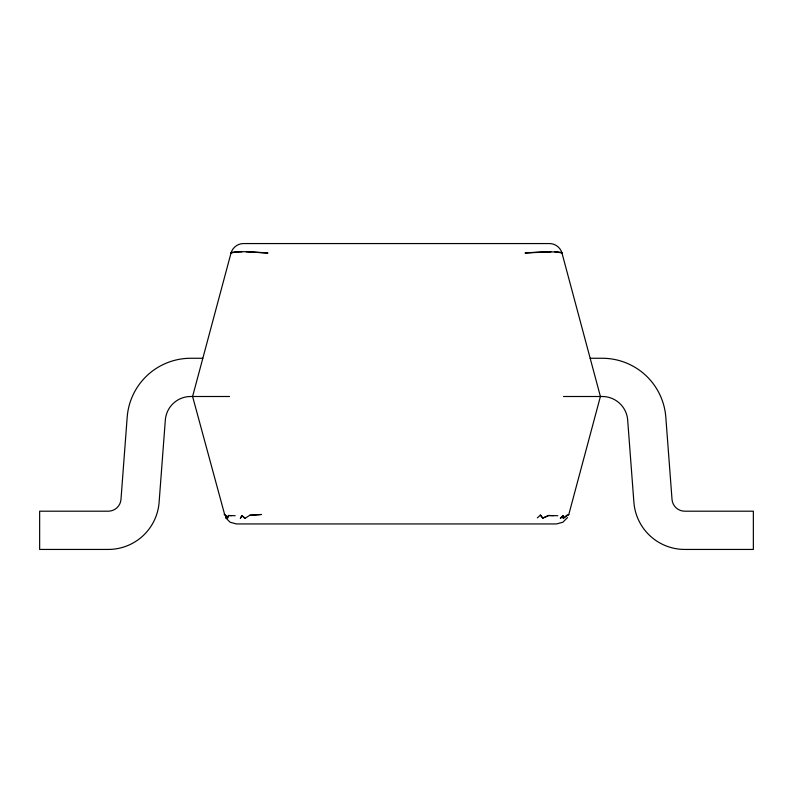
<?xml version="1.0" encoding="UTF-8"?>
<svg xmlns="http://www.w3.org/2000/svg" width="793" height="793" viewBox="0 0 793 793"><rect width="100%" height="100%" fill="white"/><g stroke="black" fill="none" stroke-linecap="round" stroke-linejoin="round"><path stroke-width="1.19" d="M568.799 514.498A38.143 3.093 4.7 0 1 566.817 515.262L563.268 518.305L563.109 515.609L560.334 518.414L563.099 515.599L563.268 518.305L568.799 514.498L600.41 396.5L561.969 253.007C560.482 247.575 555.288 243.6 549.658 243.56L243.342 243.56C237.712 243.6 232.518 247.575 231.031 253.007L192.59 396.5L224.756 514.925A38.143 3.093 -4.7 0 1 224.201 514.498M567.52 517.571L562.861 522.24L556.488 523.945L236.512 523.945L230.139 522.24L225.48 517.571M537.367 517.879L540.41 515.103L542.789 518.126L548.578 515.519L557.796 515.718M235.224 251.986A38.133 3.093 4.7 0 0 231.031 253.007C242.906 250.152 255.822 252.828 267.965 253.007A38.133 3.083 4.7 0 0 251.312 252.005L246.345 251.847M245.067 518.305L241.905 515.599L240.348 518.414L241.905 515.609L245.067 518.305L249.795 515.262M231.031 253.007L232.18 252.412M235.293 251.996L242.034 251.797M541.738 251.996L556.27 251.906L561.969 253.007A38.133 3.083 -4.6 0 0 557.648 252.005L554.664 251.847M550.966 251.797L525.035 253.007A38.133 3.103 -4.7 0 1 541.867 251.966M202.83 358.267L190.736 358.267A63.727 63.727 0 0 0 127.187 417.187L120.982 499.421A12.747 12.747 0 0 1 108.274 511.198L39.65 511.198L39.65 549.44L108.274 549.44A50.98 50.98 0 0 0 159.106 502.296L165.321 420.072A25.485 25.485 0 0 1 190.736 396.5L229.514 396.5M590.17 358.267L602.264 358.267A63.727 63.727 0 0 1 665.813 417.187L672.018 499.421A12.747 12.747 0 0 0 684.726 511.198L753.35 511.198L753.35 549.44L684.726 549.44A50.98 50.98 0 0 1 633.894 502.296L627.679 420.072A25.485 25.485 0 0 0 602.264 396.5L563.486 396.5M231.506 515.668L228.453 515.519L227.512 518.126L225.371 515.103L226.084 517.879L225.351 515.103L227.512 518.126L228.453 515.519L235.204 515.718M553.484 515.668L548.568 515.519L542.789 518.126L540.41 515.103M561.414 252.59L561.969 253.007M261.135 514.498L249.795 515.262A38.143 3.093 -4.7 0 0 261.135 514.508"/></g></svg>
